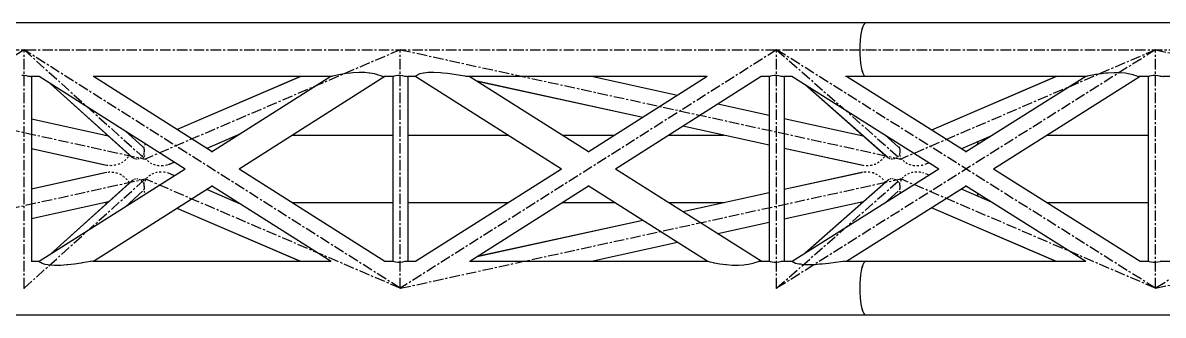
# Model space of a CAD drawing. Header units: millimetres. Extents: x 5143 to 30813, y 232 to 21408.
# Drawn here: x 6938 to 7799, y 10710 to 10931 of the extents above; entities that cross this region are included whole.
import ezdxf

# ---------------------------------------------------------------- set-up
doc = ezdxf.new("R2010")
doc.units = ezdxf.units.MM
doc.header["$LTSCALE"] = 0.25
doc.linetypes.add('CENTER', pattern=[50.8, 31.75, -6.35, 6.35, -6.35])
doc.linetypes.add('XKITLINE00', pattern=[0])

msp = doc.modelspace()

# ---------------------------------------------------------------- linework, layer by layer
at = {"color": 8, "linetype": 'XKITLINE00'}
for p, q in [((7574.65, 10930.57), (6202.72, 10930.57)), ((7572.27, 10927.85), (7571.59, 10925.83)), ((7572.27, 10927.85), (7571.6, 10925.83)), ((7573.03, 10929.35), (7572.27, 10927.85)), ((7573.02, 10929.35), (7572.27, 10927.85)), ((7573.83, 10930.27), (7573.02, 10929.35)), ((7573.83, 10930.27), (7573.03, 10929.35)), ((7574.65, 10930.57), (7573.83, 10930.27)), ((7574.65, 10930.57), (7573.83, 10930.27)), ((9008.64, 10930.57), (7574.65, 10930.57)), ((7570.53, 10920.42), (7570.18, 10917.22)), ((7571.01, 10923.32), (7570.53, 10920.42)), ((7571.59, 10925.83), (7571.01, 10923.32)), ((7569.97, 10913.8), (7569.89, 10910.27)), ((7569.89, 10910.27), (7569.97, 10906.75)), ((7570.18, 10917.22), (7569.97, 10913.8)), ((7569.97, 10906.75), (7570.18, 10903.33)), ((7570.18, 10903.33), (7570.53, 10900.12)), ((7191.84, 10893.12), (7187.02, 10892.83)), ((7196.25, 10893.02), (7191.84, 10893.12)), ((7199.56, 10892.61), (7196.25, 10893.02)), ((7243.92, 10893.02), (7240.92, 10892.61)), ((7248.25, 10893.12), (7243.92, 10893.02)), ((7253.29, 10892.83), (7248.25, 10893.12)), ((7570.53, 10900.12), (7571.01, 10897.23)), ((7571.01, 10897.23), (7571.59, 10894.72)), ((7571.59, 10894.72), (7572.27, 10892.69)), ((7571.6, 10894.72), (7572.27, 10892.69)), ((6938.83, 10890.71), (6937.06, 10890.76)), ((6940.59, 10890.51), (6938.83, 10890.71)), ((6942.18, 10890.18), (6940.59, 10890.51)), ((6943.44, 10890.05), (6942.18, 10890.18)), ((6944.25, 10889.9), (6943.44, 10890.05)), ((6944.28, 10889.87), (6944.25, 10889.9)), ((6944.46, 10889.97), (6944.28, 10889.87)), ((6950.42, 10889.97), (6944.28, 10889.97)), ((6944.53, 10889.97), (6944.53, 10750.57)), ((6944.53, 10889.97), (6944.53, 10750.57)), ((7060.45, 10820.27), (6950.16, 10890.14)), ((7020.57, 10828.86), (6958.53, 10884.83)), ((7020.95, 10828.59), (6958.81, 10884.66)), ((7170.48, 10889.97), (6991.03, 10889.97)), ((7080.9, 10833.23), (6991.33, 10889.97)), ((7147.73, 10889.97), (7054.4, 10850.02)), ((7147.91, 10889.97), (7054.47, 10849.98)), ((7170.58, 10890.04), (7080.35, 10832.88)), ((7211.39, 10889.97), (7101.36, 10820.27)), ((7171.26, 10890.18), (7170.58, 10890.04)), ((7171.71, 10890.36), (7171.26, 10890.18)), ((7174.24, 10890.93), (7171.71, 10890.36)), ((7175.39, 10891.1), (7174.24, 10890.93)), ((7177.91, 10891.66), (7175.39, 10891.1)), ((7182.28, 10892.32), (7177.91, 10891.66)), ((7185.31, 10892.61), (7182.28, 10892.32)), ((7187.02, 10892.83), (7185.31, 10892.61)), ((7200.07, 10892.57), (7199.56, 10892.61)), ((7203.48, 10892.01), (7200.07, 10892.57)), ((7206.1, 10891.25), (7203.48, 10892.01)), ((7206.37, 10891.1), (7206.1, 10891.25)), ((7208.31, 10890.65), (7206.37, 10891.1)), ((7209.38, 10890.18), (7208.31, 10890.65)), ((7209.84, 10890.14), (7209.38, 10890.18)), ((7210.92, 10889.93), (7209.84, 10890.14)), ((7217.28, 10889.97), (7210.68, 10889.97)), ((7210.92, 10889.93), (7210.93, 10889.87)), ((7211.28, 10889.97), (7210.93, 10889.87)), ((7217.56, 10890.15), (7217.28, 10890.01)), ((7217.28, 10890.11), (7217.28, 10750.44)), ((7217.28, 10890.01), (7217.28, 10750.54)), ((7217.8, 10890.18), (7217.56, 10890.15)), ((7218.37, 10890.43), (7217.8, 10890.18)), ((7219.63, 10890.67), (7218.37, 10890.43)), ((7221.22, 10890.76), (7219.63, 10890.67)), ((7222.98, 10890.71), (7221.22, 10890.76)), ((7224.74, 10890.51), (7222.98, 10890.71)), ((7226.33, 10890.18), (7224.74, 10890.51)), ((7227.59, 10890.05), (7226.33, 10890.18)), ((7228.4, 10889.9), (7227.59, 10890.05)), ((7228.44, 10889.87), (7228.4, 10889.9)), ((7228.62, 10889.97), (7228.44, 10889.87)), ((7234.67, 10889.97), (7228.44, 10889.97)), ((7228.68, 10889.97), (7228.68, 10750.57)), ((7228.68, 10889.97), (7228.68, 10750.57)), ((7234.68, 10890.18), (7234.5, 10890.14)), ((7234.72, 10889.93), (7234.5, 10890.14)), ((7234.81, 10890.65), (7234.68, 10890.18)), ((7344.68, 10820.27), (7234.72, 10889.93)), ((7235.85, 10891.1), (7234.81, 10890.65)), ((7235.95, 10891.25), (7235.85, 10891.1)), ((7237.69, 10892.01), (7235.95, 10891.25)), ((7240.46, 10892.57), (7237.69, 10892.01)), ((7240.92, 10892.61), (7240.46, 10892.57)), ((7255.18, 10892.61), (7253.29, 10892.83)), ((7258.54, 10892.32), (7255.18, 10892.61)), ((7263.66, 10891.66), (7258.54, 10892.32)), ((7266.83, 10891.1), (7263.66, 10891.66)), ((7268.32, 10890.93), (7266.83, 10891.1)), ((7272, 10890.36), (7268.32, 10890.93)), ((7272.8, 10890.18), (7272, 10890.36)), ((7274.4, 10890.04), (7272.8, 10890.18)), ((7275.34, 10889.87), (7274.4, 10890.04)), ((7454.71, 10889.97), (7274.76, 10889.97)), ((7275.49, 10889.93), (7275.34, 10889.87)), ((7275.49, 10889.93), (7275.39, 10889.97)), ((7365.06, 10833.19), (7275.49, 10889.93)), ((7406.03, 10859.14), (7281.01, 10886.43)), ((7406, 10859.12), (7281.06, 10886.4)), ((7454.8, 10890.03), (7364.83, 10833.04)), ((7432.3, 10875.78), (7367.27, 10889.97)), ((7495.48, 10889.97), (7385.44, 10820.27)), ((7501.44, 10889.97), (7495.25, 10889.97)), ((7501.72, 10890.15), (7501.44, 10890.01)), ((7501.44, 10890.11), (7501.44, 10750.44)), ((7501.44, 10890.01), (7501.44, 10750.54)), ((7501.96, 10890.18), (7501.72, 10890.15)), ((7502.53, 10890.43), (7501.96, 10890.18)), ((7503.79, 10890.67), (7502.53, 10890.43)), ((7505.38, 10890.76), (7503.79, 10890.67)), ((7507.14, 10890.71), (7505.38, 10890.76)), ((7508.9, 10890.51), (7507.14, 10890.71)), ((7510.49, 10890.18), (7508.9, 10890.51)), ((7511.75, 10890.05), (7510.49, 10890.18)), ((7512.56, 10889.9), (7511.75, 10890.05)), ((7512.6, 10889.87), (7512.56, 10889.9)), ((7512.78, 10889.97), (7512.6, 10889.87)), ((7518.87, 10889.97), (7512.6, 10889.97)), ((7512.84, 10889.97), (7512.84, 10750.57)), ((7512.84, 10889.97), (7512.84, 10750.57)), ((7629.69, 10820.27), (7518.66, 10890.11)), ((7574.65, 10889.97), (7559.16, 10889.97)), ((7650.24, 10833.2), (7559.97, 10889.97)), ((7572.27, 10892.69), (7573.03, 10891.2)), ((7572.27, 10892.69), (7573.02, 10891.2)), ((7573.02, 10891.2), (7573.83, 10890.28)), ((7573.03, 10891.2), (7573.83, 10890.28)), ((7574.65, 10889.97), (7573.83, 10890.28)), ((7574.65, 10889.97), (7573.83, 10890.28)), ((7740.51, 10889.97), (7574.65, 10889.97)), ((7718.19, 10889.97), (7624.1, 10849.64)), ((7718.37, 10889.97), (7624.17, 10849.6)), ((7740.55, 10890), (7649.73, 10832.88)), ((7781.62, 10889.97), (7670.79, 10820.27)), ((7741.32, 10890.14), (7740.55, 10890)), ((7741.66, 10890.26), (7741.32, 10890.14)), ((7744.23, 10890.81), (7741.66, 10890.26)), ((7745.65, 10891.01), (7744.23, 10890.81)), ((7747.92, 10891.49), (7745.65, 10891.01)), ((7752.34, 10892.15), (7747.92, 10891.49)), ((7755.72, 10892.47), (7752.34, 10892.15)), ((7757.14, 10892.66), (7755.72, 10892.47)), ((7762.03, 10892.96), (7757.14, 10892.66)), ((7766.52, 10892.9), (7762.03, 10892.96)), ((7770.39, 10892.47), (7766.52, 10892.9)), ((7773.83, 10891.94), (7770.39, 10892.47)), ((7776.48, 10891.21), (7773.83, 10891.94)), ((7776.87, 10891.01), (7776.48, 10891.21)), ((7778.67, 10890.62), (7776.87, 10891.01)), ((7779.84, 10890.14), (7778.67, 10890.62)), ((7780.15, 10890.11), (7779.84, 10890.14)), ((7781.22, 10889.93), (7780.15, 10890.11)), ((7787.64, 10889.97), (7780.98, 10889.97)), ((7781.22, 10889.93), (7781.23, 10889.88)), ((7781.52, 10889.97), (7781.23, 10889.88)), ((7787.92, 10890.14), (7787.64, 10889.99)), ((7787.64, 10890.09), (7787.64, 10750.46)), ((7787.64, 10889.99), (7787.64, 10750.56)), ((7788.26, 10890.18), (7787.92, 10890.14)), ((7788.73, 10890.4), (7788.26, 10890.18)), ((7789.99, 10890.65), (7788.73, 10890.4)), ((7791.58, 10890.76), (7789.99, 10890.65)), ((7793.34, 10890.72), (7791.58, 10890.76)), ((7795.1, 10890.54), (7793.34, 10890.72)), ((7796.69, 10890.23), (7795.1, 10890.54)), ((7796.82, 10890.18), (7796.69, 10890.23)), ((7797.95, 10890.07), (7796.82, 10890.18)), ((7798.76, 10889.91), (7797.95, 10890.07)), ((7798.83, 10889.87), (7798.76, 10889.91)), ((7805.18, 10889.97), (7798.83, 10889.97)), ((7799.01, 10889.97), (7798.83, 10889.87)), ((7591.19, 10828.73), (7528.43, 10883.96)), ((7591.57, 10828.46), (7528.69, 10883.8)), ((7501.44, 10860.68), (7462.62, 10869.16)), ((7002.63, 10845.05), (6944.53, 10857.81)), ((7501.44, 10838.28), (7436.32, 10852.5)), ((7501.44, 10838.31), (7436.35, 10852.52)), ((7572.51, 10845.17), (7512.84, 10858.2)), ((7001.93, 10845.67), (6999.76, 10845.67)), ((7028.37, 10837.14), (7015.49, 10848.75)), ((7020.35, 10845.67), (7018.9, 10845.67)), ((7102.27, 10846.77), (7076.77, 10835.85)), ((7101.9, 10846.53), (7076.84, 10835.81)), ((7100.55, 10845.67), (7099.89, 10845.67)), ((7217.28, 10845.67), (7141.46, 10845.67)), ((7304.58, 10845.67), (7228.68, 10845.67)), ((7384.78, 10845.67), (7345.35, 10845.67)), ((7467.59, 10845.67), (7425.54, 10845.67)), ((7571.93, 10845.67), (7570.19, 10845.67)), ((7598.98, 10837.03), (7588.79, 10846)), ((7589.3, 10845.67), (7589.16, 10845.67)), ((7669.31, 10845.19), (7646.63, 10835.47)), ((7787.64, 10845.67), (7711.18, 10845.67)), ((7001.28, 10822.96), (6944.53, 10835.42)), ((6999.85, 10823.25), (6944.53, 10835.4)), ((7028.37, 10837.14), (7028.59, 10836.88)), ((7028.59, 10836.88), (7028.72, 10836.74)), ((7029.14, 10836.36), (7029.18, 10836.22)), ((7029.16, 10836.24), (7029.24, 10836.14)), ((7029.26, 10836.66), (7029.18, 10836.27)), ((7029.24, 10836.14), (7029.31, 10835.73)), ((7029.36, 10836.83), (7029.26, 10836.66)), ((7029.33, 10835.71), (7029.4, 10835.5)), ((7029.5, 10837.12), (7029.36, 10836.83)), ((7029.4, 10835.5), (7029.47, 10835.32)), ((7029.5, 10833.4), (7029.42, 10832.72)), ((7029.47, 10833.14), (7029.43, 10832.64)), ((7029.46, 10835.13), (7029.51, 10834.96)), ((7029.47, 10835.32), (7029.48, 10835.12)), ((7029.51, 10834.96), (7029.5, 10834.39)), ((7029.56, 10833.82), (7029.5, 10833.47)), ((7029.5, 10833.61), (7029.5, 10833.4)), ((7029.51, 10834.68), (7029.56, 10833.82)), ((7030.14, 10838.46), (7029.93, 10838.01)), ((7030.52, 10838.84), (7030.14, 10838.46)), ((7572.44, 10822.81), (7512.84, 10835.82)), ((7571.04, 10823.09), (7512.84, 10835.8)), ((7598.98, 10837.03), (7599.21, 10836.77)), ((7599.21, 10836.77), (7599.37, 10836.59)), ((7599.74, 10836.26), (7599.7, 10836.3)), ((7599.74, 10836.26), (7599.79, 10836.12)), ((7599.76, 10836.14), (7599.84, 10836.04)), ((7599.87, 10836.65), (7599.77, 10836.19)), ((7599.84, 10836.04), (7599.92, 10835.63)), ((7599.96, 10836.82), (7599.87, 10836.65)), ((7599.94, 10835.61), (7599.99, 10835.42)), ((7600.11, 10837.11), (7599.96, 10836.82)), ((7599.99, 10835.42), (7600.08, 10835.21)), ((7600.11, 10833.27), (7600.04, 10832.59)), ((7600.08, 10833.01), (7600.06, 10832.62)), ((7600.07, 10835.02), (7600.12, 10834.85)), ((7600.08, 10835.21), (7600.09, 10835)), ((7600.12, 10834.85), (7600.11, 10834.27)), ((7600.17, 10833.7), (7600.11, 10833.34)), ((7600.11, 10833.49), (7600.11, 10833.32)), ((7600.11, 10833.32), (7600.11, 10833.27)), ((7600.12, 10834.56), (7600.17, 10833.7)), ((7600.75, 10838.45), (7600.54, 10838.01)), ((7600.77, 10838.47), (7600.75, 10838.45)), ((7659.14, 10840.82), (7658.46, 10838.37)), ((7659.14, 10840.82), (7658.47, 10838.37)), ((7011.08, 10824.23), (7010.43, 10823.9)), ((7013.03, 10825.23), (7012.37, 10824.89)), ((7013.56, 10825.66), (7013.03, 10825.23)), ((7015.27, 10826.95), (7014.65, 10826.53)), ((7015.75, 10827.45), (7015.27, 10826.95)), ((7017.19, 10828.95), (7016.71, 10828.45)), ((7017.52, 10829.51), (7017.19, 10828.95)), ((7018.42, 10830.79), (7018.27, 10830.59)), ((7020.77, 10828.75), (7020.57, 10828.86)), ((7022.03, 10828.08), (7021.49, 10828.36)), ((7022.26, 10828.04), (7022.03, 10828.08)), ((7023.71, 10827.8), (7023.1, 10827.9)), ((7023.95, 10827.84), (7023.71, 10827.8)), ((7025.44, 10828.06), (7024.8, 10827.96)), ((7025.66, 10828.16), (7025.44, 10828.06)), ((7027.04, 10828.82), (7026.45, 10828.54)), ((7027.23, 10828.99), (7027.04, 10828.82)), ((7028.37, 10830.02), (7027.88, 10829.58)), ((7028.42, 10830.09), (7028.37, 10830.02)), ((7028.5, 10830.22), (7028.42, 10830.09)), ((7029.19, 10831.22), (7028.99, 10830.94)), ((7029.28, 10831.54), (7029.19, 10831.22)), ((7029.22, 10831.35), (7029.2, 10831.25)), ((7029.31, 10831.79), (7029.28, 10831.54)), ((7029.39, 10832.03), (7029.29, 10831.61)), ((7029.42, 10832.44), (7029.39, 10832.03)), ((7029.51, 10830.73), (7029.69, 10830.18)), ((7029.69, 10830.18), (7029.79, 10830.02)), ((7029.79, 10830.02), (7029.99, 10829.65)), ((7030.57, 10828.57), (7030.87, 10828.03)), ((7030.87, 10828.03), (7031.31, 10827.56)), ((7032.19, 10826.61), (7032.56, 10826.22)), ((7032.56, 10826.22), (7032.63, 10826.13)), ((7033.16, 10825.73), (7032.63, 10826.13)), ((7034.77, 10824.53), (7034.23, 10824.94)), ((7035.41, 10824.24), (7034.77, 10824.53)), ((7052.36, 10825.4), (7047.77, 10823.44)), ((7052.43, 10825.36), (7049.26, 10824)), ((7584.06, 10825.13), (7583.41, 10824.79)), ((7584.58, 10825.57), (7584.06, 10825.13)), ((7586.27, 10826.87), (7585.67, 10826.44)), ((7586.74, 10827.37), (7586.27, 10826.87)), ((7588.16, 10828.88), (7587.68, 10828.37)), ((7588.48, 10829.44), (7588.16, 10828.88)), ((7591.38, 10828.63), (7591.19, 10828.73)), ((7592.66, 10827.95), (7592.12, 10828.23)), ((7592.89, 10827.91), (7592.66, 10827.95)), ((7594.34, 10827.67), (7593.72, 10827.77)), ((7594.57, 10827.71), (7594.34, 10827.67)), ((7596.06, 10827.93), (7595.43, 10827.84)), ((7596.28, 10828.03), (7596.06, 10827.93)), ((7597.67, 10828.7), (7597.08, 10828.41)), ((7597.85, 10828.86), (7597.67, 10828.7)), ((7598.99, 10829.89), (7598.51, 10829.45)), ((7599.03, 10829.96), (7598.99, 10829.89)), ((7599.12, 10830.09), (7599.03, 10829.96)), ((7599.82, 10831.12), (7599.61, 10830.82)), ((7599.91, 10831.41), (7599.82, 10831.12)), ((7600.02, 10831.9), (7599.91, 10831.48)), ((7599.93, 10831.66), (7599.91, 10831.41)), ((7600.05, 10832.5), (7600.02, 10831.9)), ((7600.11, 10830.73), (7600.29, 10830.17)), ((7600.29, 10830.17), (7600.4, 10830.01)), ((7600.4, 10830.01), (7600.6, 10829.64)), ((7601.18, 10828.57), (7601.47, 10828.03)), ((7601.47, 10828.03), (7601.91, 10827.55)), ((7602.79, 10826.61), (7603.16, 10826.21)), ((7603.16, 10826.21), (7603.22, 10826.13)), ((7603.76, 10825.73), (7603.22, 10826.13)), ((7605.36, 10824.53), (7604.82, 10824.93)), ((7606.01, 10824.24), (7605.36, 10824.53)), ((7622.19, 10824.99), (7619.84, 10823.99)), ((7001.42, 10817.62), (6944.53, 10805.13)), ((6999.74, 10817.27), (6944.53, 10805.15)), ((7060.45, 10820.27), (6950.32, 10750.51)), ((7000.1, 10817.33), (6999.74, 10817.27)), ((7002.06, 10822.9), (7001.28, 10822.96)), ((7002.83, 10817.77), (7002.06, 10817.65)), ((7003.62, 10817.76), (7002.83, 10817.77)), ((7004.41, 10822.73), (7003.62, 10822.79)), ((7005.18, 10822.81), (7004.41, 10822.73)), ((7005.96, 10817.73), (7005.18, 10817.74)), ((7006.73, 10817.58), (7005.96, 10817.73)), ((7007.51, 10823.05), (7006.73, 10822.97)), ((7008.24, 10823.26), (7007.51, 10823.05)), ((7009, 10817.14), (7008.24, 10817.29)), ((7009.7, 10816.87), (7009, 10817.14)), ((7010.43, 10823.9), (7009.7, 10823.68)), ((7011.77, 10816.05), (7011.08, 10816.32)), ((7012.37, 10815.66), (7011.77, 10816.05)), ((7034.23, 10815.61), (7033.63, 10815.26)), ((7036, 10816.65), (7035.41, 10816.31)), ((7036.69, 10816.88), (7036, 10816.65)), ((7037.34, 10823.38), (7036.69, 10823.67)), ((7038.07, 10823.22), (7037.34, 10823.38)), ((7038.75, 10817.56), (7038.07, 10817.33)), ((7039.5, 10817.66), (7038.75, 10817.56)), ((7040.23, 10822.73), (7039.5, 10822.89)), ((7040.99, 10822.7), (7040.23, 10822.73)), ((7041.74, 10817.94), (7040.99, 10817.85)), ((7042.51, 10817.9), (7041.74, 10817.94)), ((7043.28, 10822.62), (7042.51, 10822.65)), ((7044.05, 10822.72), (7043.28, 10822.62)), ((7044.81, 10817.79), (7044.05, 10817.83)), ((7045.57, 10817.61), (7044.81, 10817.79)), ((7046.34, 10823.05), (7045.57, 10822.94)), ((7047.07, 10823.29), (7046.34, 10823.05)), ((7047.82, 10817.09), (7047.07, 10817.26)), ((7052.36, 10815.15), (7047.82, 10817.09)), ((7049.26, 10824), (7048.52, 10823.76)), ((7052.43, 10815.19), (7049.24, 10816.56)), ((7211.39, 10750.57), (7101.36, 10820.27)), ((7344.68, 10820.27), (7234.56, 10750.52)), ((7495.4, 10750.62), (7385.44, 10820.27)), ((7572.59, 10817.77), (7512.84, 10804.73)), ((7570.92, 10817.43), (7512.84, 10804.75)), ((7629.69, 10820.27), (7518.83, 10750.55)), ((7571.3, 10817.49), (7570.92, 10817.43)), ((7573.22, 10822.75), (7572.44, 10822.81)), ((7573.98, 10817.91), (7573.22, 10817.79)), ((7574.76, 10817.9), (7573.98, 10817.91)), ((7575.55, 10822.6), (7574.76, 10822.65)), ((7576.31, 10822.68), (7575.55, 10822.6)), ((7577.09, 10817.85), (7576.31, 10817.87)), ((7577.84, 10817.7), (7577.09, 10817.85)), ((7578.62, 10822.93), (7577.84, 10822.85)), ((7579.34, 10823.14), (7578.62, 10822.93)), ((7580.08, 10817.26), (7579.34, 10817.4)), ((7580.77, 10816.98), (7580.08, 10817.26)), ((7581.5, 10823.79), (7580.77, 10823.57)), ((7582.14, 10824.13), (7581.5, 10823.79)), ((7582.82, 10816.15), (7582.14, 10816.42)), ((7583.41, 10815.75), (7582.82, 10816.15)), ((7604.82, 10815.62), (7604.23, 10815.27)), ((7606.6, 10816.66), (7606.01, 10816.31)), ((7607.29, 10816.89), (7606.6, 10816.66)), ((7607.94, 10823.37), (7607.29, 10823.66)), ((7608.66, 10823.21), (7607.94, 10823.37)), ((7609.34, 10817.57), (7608.66, 10817.34)), ((7610.09, 10817.67), (7609.34, 10817.57)), ((7610.82, 10822.72), (7610.09, 10822.88)), ((7611.58, 10822.69), (7610.82, 10822.72)), ((7612.32, 10817.95), (7611.58, 10817.86)), ((7613.1, 10817.91), (7612.32, 10817.95)), ((7613.87, 10822.61), (7613.1, 10822.63)), ((7614.63, 10822.71), (7613.87, 10822.61)), ((7615.4, 10817.8), (7614.63, 10817.84)), ((7616.15, 10817.62), (7615.4, 10817.8)), ((7616.93, 10823.04), (7616.15, 10822.93)), ((7617.65, 10823.27), (7616.93, 10823.04)), ((7618.4, 10817.1), (7617.65, 10817.28)), ((7619.84, 10823.99), (7619.1, 10823.74)), ((7622.19, 10815.56), (7619.82, 10816.57)), ((7781.62, 10750.57), (7670.79, 10820.27)), ((7020.59, 10811.71), (6958.53, 10755.72)), ((7020.93, 10811.95), (6958.81, 10755.89)), ((7080.9, 10807.32), (6991.33, 10750.57)), ((7014.15, 10814.5), (7013.56, 10814.89)), ((7014.15, 10814.5), (7014.45, 10814.19)), ((7014.65, 10814.02), (7014.45, 10814.19)), ((7016.3, 10812.64), (7015.75, 10813.1)), ((7016.3, 10812.64), (7016.71, 10812.1)), ((7017.52, 10811.04), (7017.93, 10810.51)), ((7017.93, 10810.51), (7017.99, 10810.39)), ((7017.99, 10810.39), (7018.27, 10809.96)), ((7021.49, 10812.19), (7020.93, 10811.95)), ((7022.47, 10812.6), (7022.26, 10812.51)), ((7023.1, 10812.65), (7022.47, 10812.6)), ((7024.18, 10812.73), (7023.95, 10812.71)), ((7024.8, 10812.59), (7024.18, 10812.73)), ((7025.89, 10812.33), (7025.66, 10812.39)), ((7026.45, 10812.01), (7025.89, 10812.33)), ((7027.43, 10811.44), (7027.23, 10811.56)), ((7027.43, 10811.44), (7027.88, 10810.97)), ((7028.68, 10810.16), (7028.5, 10810.33)), ((7028.68, 10810.16), (7028.99, 10809.61)), ((7029.21, 10809.34), (7029.3, 10809.03)), ((7029.25, 10809.27), (7029.24, 10809.25)), ((7029.51, 10809.82), (7029.25, 10809.27)), ((7029.3, 10809.03), (7029.35, 10808.6)), ((7029.31, 10808.76), (7029.37, 10808.51)), ((7029.37, 10808.51), (7029.42, 10807.83)), ((7029.39, 10808.26), (7029.41, 10808.12)), ((7029.43, 10807.91), (7029.52, 10807.16)), ((7029.5, 10806.93), (7029.54, 10806.71)), ((7029.52, 10807.16), (7029.52, 10806.8)), ((7030.2, 10811.46), (7029.99, 10810.9)), ((7030.57, 10811.98), (7030.2, 10811.46)), ((7031.67, 10813.5), (7031.31, 10812.99)), ((7032.19, 10813.94), (7031.67, 10813.5)), ((7033.63, 10815.26), (7033.16, 10814.82)), ((7170.73, 10750.41), (7080.35, 10807.67)), ((7365.06, 10807.36), (7275.41, 10750.57)), ((7454.64, 10750.62), (7364.83, 10807.51)), ((7591.21, 10811.84), (7528.43, 10756.59)), ((7591.55, 10812.08), (7528.69, 10756.75)), ((7650.24, 10807.35), (7559.97, 10750.57)), ((7585.17, 10814.59), (7584.58, 10814.98)), ((7585.17, 10814.59), (7585.4, 10814.33)), ((7585.67, 10814.11), (7585.4, 10814.33)), ((7587.28, 10812.71), (7586.74, 10813.18)), ((7587.28, 10812.71), (7587.68, 10812.18)), ((7588.48, 10811.11), (7588.88, 10810.58)), ((7588.88, 10810.58), (7588.9, 10810.53)), ((7588.9, 10810.53), (7589.19, 10810.06)), ((7592.12, 10812.31), (7591.55, 10812.08)), ((7593.09, 10812.73), (7592.89, 10812.64)), ((7593.72, 10812.78), (7593.09, 10812.73)), ((7594.8, 10812.86), (7594.57, 10812.84)), ((7595.43, 10812.71), (7594.8, 10812.86)), ((7596.51, 10812.46), (7596.28, 10812.51)), ((7597.08, 10812.13), (7596.51, 10812.46)), ((7598.06, 10811.57), (7597.85, 10811.69)), ((7598.06, 10811.57), (7598.51, 10811.1)), ((7599.3, 10810.29), (7599.12, 10810.46)), ((7599.3, 10810.29), (7599.61, 10809.73)), ((7599.84, 10809.45), (7599.93, 10809.16)), ((7600.11, 10809.82), (7599.88, 10809.34)), ((7599.93, 10809.16), (7599.97, 10808.72)), ((7599.93, 10808.89), (7600, 10808.63)), ((7600, 10808.63), (7600.04, 10807.96)), ((7600.01, 10808.39), (7600.05, 10808.05)), ((7600.06, 10807.93), (7600.13, 10807.29)), ((7600.11, 10807.06), (7600.15, 10806.83)), ((7600.13, 10807.29), (7600.13, 10807.25)), ((7600.13, 10807.25), (7600.13, 10806.93)), ((7600.81, 10811.47), (7600.6, 10810.91)), ((7601.18, 10811.98), (7600.81, 10811.47)), ((7602.27, 10813.5), (7601.91, 10813)), ((7602.79, 10813.94), (7602.27, 10813.5)), ((7604.23, 10815.27), (7603.76, 10814.82)), ((7740.71, 10750.45), (7649.73, 10807.67)), ((7028.41, 10803.45), (7015.49, 10791.8)), ((7029.17, 10804.31), (7029.13, 10804.18)), ((7029.26, 10804.43), (7029.18, 10804.33)), ((7029.33, 10804.84), (7029.26, 10804.43)), ((7029.37, 10805.02), (7029.31, 10804.82)), ((7029.45, 10805.21), (7029.37, 10805.02)), ((7029.46, 10805.42), (7029.45, 10805.21)), ((7029.53, 10805.6), (7029.48, 10805.43)), ((7029.54, 10806.71), (7029.5, 10806.17)), ((7029.5, 10803.43), (7029.63, 10802.96)), ((7029.52, 10806.18), (7029.53, 10805.79)), ((7029.53, 10805.62), (7029.53, 10805.6)), ((7029.63, 10802.96), (7029.93, 10802.54)), ((7030.52, 10801.71), (7030.72, 10801.44)), ((7102.27, 10793.78), (7076.77, 10804.7)), ((7101.9, 10794.02), (7076.84, 10804.74)), ((7501.44, 10802.26), (7436.32, 10788.05)), ((7501.44, 10802.24), (7436.35, 10788.03)), ((7599.02, 10803.55), (7588.79, 10794.55)), ((7599.76, 10804.41), (7599.72, 10804.27)), ((7599.86, 10804.53), (7599.79, 10804.43)), ((7599.94, 10804.94), (7599.86, 10804.53)), ((7599.97, 10805.1), (7599.92, 10804.92)), ((7600.06, 10805.32), (7599.97, 10805.1)), ((7600.07, 10805.53), (7600.06, 10805.32)), ((7600.12, 10805.65), (7600.09, 10805.55)), ((7600.15, 10806.83), (7600.11, 10806.28)), ((7600.11, 10803.44), (7600.24, 10802.96)), ((7600.13, 10806.29), (7600.14, 10805.72)), ((7600.24, 10802.96), (7600.54, 10802.54)), ((7669.31, 10795.36), (7646.63, 10805.08)), ((7658.46, 10802.18), (7659.14, 10799.73)), ((7658.47, 10802.18), (7659.14, 10799.73)), ((7002.63, 10795.5), (6944.53, 10782.74)), ((7001.93, 10794.87), (6999.76, 10794.87)), ((7020.35, 10794.87), (7018.9, 10794.87)), ((7147.73, 10750.57), (7054.4, 10790.53)), ((7147.91, 10750.57), (7054.47, 10790.57)), ((7100.55, 10794.87), (7099.89, 10794.87)), ((7217.28, 10794.87), (7141.46, 10794.87)), ((7304.58, 10794.87), (7228.68, 10794.87)), ((7384.78, 10794.87), (7345.35, 10794.87)), ((7467.59, 10794.87), (7425.54, 10794.87)), ((7572.51, 10795.38), (7512.84, 10782.35)), ((7571.93, 10794.87), (7570.19, 10794.87)), ((7589.3, 10794.87), (7589.16, 10794.87)), ((7718.19, 10750.57), (7624.1, 10790.91)), ((7718.37, 10750.57), (7624.17, 10790.95)), ((7787.64, 10794.87), (7711.18, 10794.87)), ((7406.03, 10781.41), (7281.01, 10754.12)), ((7406, 10781.43), (7281.06, 10754.15)), ((7501.44, 10779.86), (7462.62, 10771.39)), ((7432.3, 10764.77), (7367.27, 10750.57)), ((6950.42, 10750.57), (6944.28, 10750.57)), ((6950.54, 10750.36), (6950.32, 10750.51)), ((6950.54, 10750.36), (6950.43, 10750.19)), ((6951.14, 10749.62), (6950.43, 10750.19)), ((6951.76, 10749.44), (6951.14, 10749.62)), ((6952.53, 10748.89), (6951.76, 10749.44)), ((6954.8, 10748.23), (6952.53, 10748.89)), ((6956.93, 10747.94), (6954.8, 10748.23)), ((6957.93, 10747.72), (6956.93, 10747.94)), ((6961.84, 10747.43), (6957.93, 10747.72)), ((6966.56, 10747.53), (6961.84, 10747.43)), ((6971.19, 10747.94), (6966.56, 10747.53)), ((6971.82, 10747.98), (6971.19, 10747.94)), ((6976.98, 10748.53), (6971.82, 10747.98)), ((6982, 10749.3), (6976.98, 10748.53)), ((6982.73, 10749.44), (6982, 10749.3)), ((6986.1, 10749.9), (6982.73, 10749.44)), ((6988.66, 10750.36), (6986.1, 10749.9)), ((6989.26, 10750.41), (6988.66, 10750.36)), ((6991, 10750.62), (6989.26, 10750.41)), ((7170.48, 10750.57), (6990.62, 10750.57)), ((6991.18, 10750.67), (6991, 10750.62)), ((6991.18, 10750.67), (6991.21, 10750.57)), ((7217.28, 10750.57), (7211.09, 10750.57)), ((7217.56, 10750.4), (7217.28, 10750.54)), ((7217.8, 10750.36), (7217.56, 10750.4)), ((7218.37, 10750.12), (7217.8, 10750.36)), ((7219.63, 10749.88), (7218.37, 10750.12)), ((7221.22, 10749.79), (7219.63, 10749.88)), ((7222.98, 10749.84), (7221.22, 10749.79)), ((7224.74, 10750.04), (7222.98, 10749.84)), ((7226.33, 10750.36), (7224.74, 10750.04)), ((7227.59, 10750.5), (7226.33, 10750.36)), ((7228.4, 10750.65), (7227.59, 10750.5)), ((7228.44, 10750.67), (7228.4, 10750.65)), ((7228.62, 10750.57), (7228.44, 10750.67)), ((7234.65, 10750.57), (7228.44, 10750.57)), ((7454.73, 10750.57), (7275.18, 10750.57)), ((7455.08, 10750.41), (7454.64, 10750.62)), ((7455.41, 10750.36), (7455.08, 10750.41)), ((7457.02, 10749.9), (7455.41, 10750.36)), ((7459.48, 10749.44), (7457.02, 10749.9)), ((7460.05, 10749.3), (7459.48, 10749.44)), ((7464.19, 10748.53), (7460.05, 10749.3)), ((7468.72, 10747.98), (7464.19, 10748.53)), ((7469.3, 10747.94), (7468.72, 10747.98)), ((7473.61, 10747.53), (7469.3, 10747.94)), ((7478.25, 10747.43), (7473.61, 10747.53)), ((7482.38, 10747.72), (7478.25, 10747.43)), ((7483.55, 10747.94), (7482.38, 10747.72)), ((7486.01, 10748.23), (7483.55, 10747.94)), ((7489.05, 10748.89), (7486.01, 10748.23)), ((7490.46, 10749.44), (7489.05, 10748.89)), ((7491.42, 10749.62), (7490.46, 10749.44)), ((7493.28, 10750.19), (7491.42, 10749.62)), ((7493.53, 10750.36), (7493.28, 10750.19)), ((7494.66, 10750.51), (7493.53, 10750.36)), ((7495.09, 10750.67), (7494.66, 10750.51)), ((7501.44, 10750.57), (7494.82, 10750.57)), ((7495.4, 10750.62), (7495.09, 10750.67)), ((7495.45, 10750.57), (7495.4, 10750.62)), ((7501.72, 10750.4), (7501.44, 10750.54)), ((7501.96, 10750.36), (7501.72, 10750.4)), ((7502.53, 10750.12), (7501.96, 10750.36)), ((7503.79, 10749.88), (7502.53, 10750.12)), ((7505.38, 10749.79), (7503.79, 10749.88)), ((7507.14, 10749.84), (7505.38, 10749.79)), ((7508.9, 10750.04), (7507.14, 10749.84)), ((7510.49, 10750.36), (7508.9, 10750.04)), ((7511.75, 10750.5), (7510.49, 10750.36)), ((7512.56, 10750.65), (7511.75, 10750.5)), ((7512.6, 10750.67), (7512.56, 10750.65)), ((7512.78, 10750.57), (7512.6, 10750.67)), ((7518.87, 10750.57), (7512.6, 10750.57)), ((7519.09, 10750.5), (7518.83, 10750.55)), ((7519.09, 10750.5), (7519.03, 10750.24)), ((7519.98, 10749.78), (7519.03, 10750.24)), ((7520.19, 10749.74), (7519.98, 10749.78)), ((7521.47, 10749.08), (7520.19, 10749.74)), ((7523.98, 10748.53), (7521.47, 10749.08)), ((7525.46, 10748.38), (7523.98, 10748.53)), ((7527.25, 10748.07), (7525.46, 10748.38)), ((7531.36, 10747.89), (7527.25, 10748.07)), ((7536.23, 10748.06), (7531.36, 10747.89)), ((7539.48, 10748.38), (7536.23, 10748.06)), ((7541.5, 10748.51), (7539.48, 10748.38)), ((7546.65, 10749.06), (7541.5, 10748.51)), ((7551.27, 10749.74), (7546.65, 10749.06)), ((7551.57, 10749.76), (7551.27, 10749.74)), ((7555.43, 10750.22), (7551.57, 10749.76)), ((7557.11, 10750.5), (7555.43, 10750.22)), ((7558.24, 10750.55), (7557.11, 10750.5)), ((7559.76, 10750.65), (7558.24, 10750.55)), ((7574.65, 10750.57), (7558.63, 10750.57)), ((7559.77, 10750.65), (7559.72, 10750.57)), ((7572.27, 10747.85), (7571.59, 10745.83)), ((7572.27, 10747.85), (7571.6, 10745.83)), ((7573.03, 10749.35), (7572.27, 10747.85)), ((7573.02, 10749.35), (7572.27, 10747.85)), ((7573.83, 10750.27), (7573.02, 10749.35)), ((7573.83, 10750.27), (7573.03, 10749.35)), ((7574.65, 10750.57), (7573.83, 10750.27)), ((7574.65, 10750.57), (7573.83, 10750.27)), ((7740.51, 10750.57), (7574.65, 10750.57)), ((7787.64, 10750.57), (7781.35, 10750.57)), ((7787.92, 10750.41), (7787.64, 10750.56)), ((7788.26, 10750.36), (7787.92, 10750.41)), ((7788.73, 10750.15), (7788.26, 10750.36)), ((7789.99, 10749.9), (7788.73, 10750.15)), ((7791.58, 10749.79), (7789.99, 10749.9)), ((7793.34, 10749.83), (7791.58, 10749.79)), ((7795.1, 10750.01), (7793.34, 10749.83)), ((7796.69, 10750.32), (7795.1, 10750.01)), ((7796.82, 10750.36), (7796.69, 10750.32)), ((7797.95, 10750.48), (7796.82, 10750.36)), ((7798.76, 10750.64), (7797.95, 10750.48)), ((7798.83, 10750.67), (7798.76, 10750.64)), ((7799.01, 10750.57), (7798.83, 10750.67)), ((7805.14, 10750.57), (7798.83, 10750.57)), ((7570.53, 10740.42), (7570.18, 10737.22)), ((7571.01, 10743.32), (7570.53, 10740.42)), ((7571.59, 10745.83), (7571.01, 10743.32)), ((7569.97, 10733.8), (7569.89, 10730.27)), ((7569.89, 10730.27), (7569.97, 10726.75)), ((7570.18, 10737.22), (7569.97, 10733.8)), ((7569.97, 10726.75), (7570.18, 10723.33)), ((7570.18, 10723.33), (7570.53, 10720.12)), ((7570.53, 10720.12), (7571.01, 10717.23)), ((7571.01, 10717.23), (7571.59, 10714.72)), ((7571.59, 10714.72), (7572.27, 10712.69)), ((7571.6, 10714.72), (7572.27, 10712.69)), ((7572.27, 10712.69), (7573.03, 10711.2)), ((7572.27, 10712.69), (7573.02, 10711.2)), ((7574.65, 10709.97), (6202.72, 10709.97)), ((7573.02, 10711.2), (7573.83, 10710.28)), ((7573.03, 10711.2), (7573.83, 10710.28)), ((7574.65, 10709.97), (7573.83, 10710.28)), ((7574.65, 10709.97), (7573.83, 10710.28)), ((9008.64, 10709.97), (7574.65, 10709.97))]:
    msp.add_line(p, q, dxfattribs=at)
at = {"color": 8, "linetype": 'CENTER'}
for p, q in [((6177.97, 10910.27), (7574.65, 10910.27)), ((6654.67, 10910.27), (7030.25, 10827.77)), ((6938.83, 10910.27), (6654.67, 10730.27)), ((7222.98, 10730.27), (6938.83, 10910.27)), ((6938.83, 10910.27), (7030.25, 10827.77)), ((6938.83, 10730.27), (6938.83, 10910.27)), ((7222.98, 10910.27), (7030.25, 10827.77)), ((7222.98, 10910.27), (7600.89, 10827.77)), ((7222.98, 10730.27), (7222.98, 10910.27)), ((7507.14, 10910.27), (7222.98, 10730.27)), ((7793.34, 10730.27), (7507.14, 10910.27)), ((7793.34, 10910.27), (7507.14, 10730.27)), ((7507.14, 10910.27), (7600.89, 10827.77)), ((7507.14, 10730.27), (7507.14, 10910.27)), ((7574.65, 10910.27), (9008.64, 10910.27)), ((7793.34, 10910.27), (7600.89, 10827.77)), ((7793.34, 10910.27), (7600.89, 10827.77)), ((7793.34, 10910.27), (8162.08, 10827.77)), ((8080.14, 10910.27), (7793.34, 10730.27)), ((7793.34, 10730.27), (7793.34, 10910.27)), ((6654.67, 10730.27), (7030.25, 10812.77)), ((6938.83, 10730.27), (7030.25, 10812.77)), ((7222.98, 10730.27), (7030.25, 10812.77)), ((7222.98, 10730.27), (7600.89, 10812.77)), ((7507.14, 10730.27), (7600.89, 10812.77)), ((7793.34, 10730.27), (7600.89, 10812.77)), ((7793.34, 10730.27), (7600.89, 10812.77)), ((7793.34, 10730.27), (8162.08, 10812.77))]:
    msp.add_line(p, q, dxfattribs=at)
at = {"color": 8, "linetype": 'XKITLINE00'}
for centre in [(6938.83, 10910.27), (6938.83, 10910.27), (6938.83, 10910.27), (6938.83, 10910.27), (7222.98, 10910.27), (7222.98, 10910.27), (7222.98, 10910.27), (7507.14, 10910.27), (7507.14, 10910.27), (7507.14, 10910.27), (7507.14, 10910.27), (7574.65, 10910.27), (7574.65, 10910.27), (7793.34, 10910.27), (7793.34, 10910.27), (7793.34, 10910.27), (7793.34, 10910.27), (7793.34, 10910.27), (7030.25, 10827.77), (7030.25, 10827.77), (7030.25, 10827.77), (7600.89, 10827.77), (7600.89, 10827.77), (7600.89, 10827.77), (7600.89, 10827.77), (7030.25, 10812.77), (7030.25, 10812.77), (7030.25, 10812.77), (7600.89, 10812.77), (7600.89, 10812.77), (7600.89, 10812.77), (7600.89, 10812.77), (6938.83, 10730.27), (6938.83, 10730.27), (7222.98, 10730.27), (7222.98, 10730.27), (7222.98, 10730.27), (7222.98, 10730.27), (7222.98, 10730.27), (7507.14, 10730.27), (7507.14, 10730.27), (7507.14, 10730.27), (7793.34, 10730.27), (7793.34, 10730.27), (7793.34, 10730.27), (7793.34, 10730.27), (7793.34, 10730.27), (7793.34, 10730.27)]:
    msp.add_circle(centre, 0.05, dxfattribs=at)

doc.saveas('drawing.dxf')
